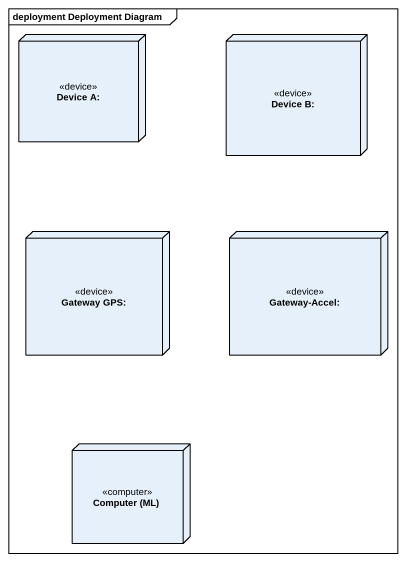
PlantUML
@startuml
mainframe deployment Deployment Diagram
node "Device A:" as Device_A <<device>>
node "Device B:" as Device_B <<device>>
node "Gateway GPS:" as Gateway_GPS <<device>>
node "Gateway-Accel:" as Gateway_Accel <<device>>
node "Computer (ML)" as Computer_ML <<computer>>
@enduml
